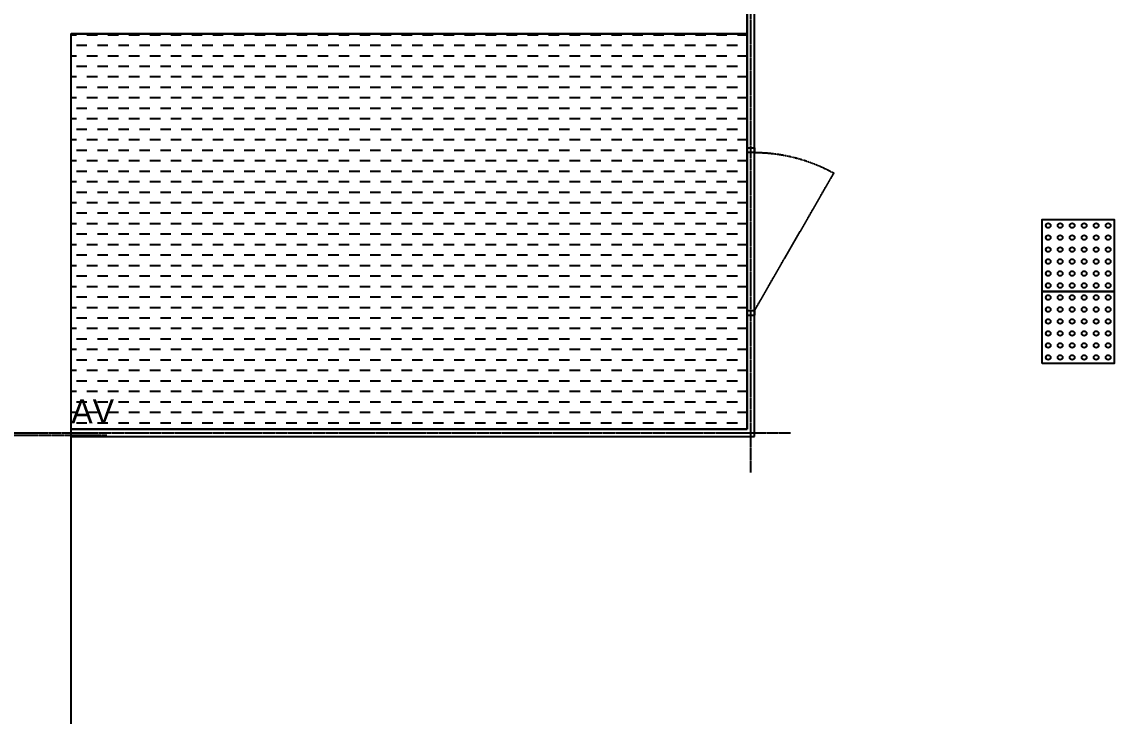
# Model space of a CAD drawing. Header units: millimetres. Extents: x 18456 to 179493, y -203649 to 469211.
# Drawn here: x 110660 to 115215, y -177986 to -175089 of the extents above; entities that cross this region are included whole.
import ezdxf

# ---------------------------------------------------------------- set-up
doc = ezdxf.new("R2010")
doc.units = ezdxf.units.MM
doc.linetypes.add('X-평면도(기본형)$0$CEN', pattern=[52.5, 50, -1, 0.5, -1])
doc.linetypes.add('X-평면도(기본형)$0$HID', pattern=[2.8, 1.8, -1])
for name, color, linetype, true_color in [('X-평면도(기본형)$0$40HAT', 9, 'Continuous', 0x808080), ('X-평면도(기본형)$0$A-DOOR', 4, 'Continuous', 0x00ffff), ('X-평면도(기본형)$0$CEN', 1, 'X-평면도(기본형)$0$CEN', 0xff0000), ('X-평면도(기본형)$0$DEFTXT', 7, 'Continuous', 0x7fdfff), ('X-평면도(기본형)$0$STL', 4, 'Continuous', 0x00ffff), ('X-평면도(기본형)$0$TILE', 7, 'Continuous', 0xc0c0c0), ('X-평면도(기본형)$0$W1', 2, 'Continuous', 0xffff00), ('X-평면도(기본형)$0$설비OPEN', 9, 'Continuous', 0x808080)]:
    doc.layers.add(name, color=color, linetype=linetype, true_color=true_color)
doc.styles.add('맑은 고딕 Regular', font='')
doc.styles.get('맑은 고딕 Regular').set_extended_font_data('M+39D80 怨좊뵓')

# ---------------------------------------------------------------- blocks, each defined once
blk = doc.blocks.new('X-평면도(기본형)$0$PSD700_2')
at = {"layer": 'X-평면도(기본형)$0$STL', "color": 5, "linetype": 'X-평면도(기본형)$0$HID', "true_color": 0x0000ff}
blk.add_line((-330, 30), (243.8, 361.3), dxfattribs=at)
for points in [[(-330, 0), (-330, 30), (-350, 30), (-350, 0)], [(-330, 0), (-330, 30), (330, 30), (330, 0)], [(350, 0), (350, 30), (330, 30), (330, 0)]]:
    blk.add_lwpolyline(points, close=True, dxfattribs=at)
blk.add_arc((-350, 30), 680, 0, 29.1574, dxfattribs=at)
blk = doc.blocks.new('X-평면도(기본형)$0$jjbl')
at = {"layer": 'X-평면도(기본형)$0$TILE'}
blk.add_lwpolyline([(300, 300), (300, 0), (0, 0), (0, 300)], close=True, dxfattribs=at)
for centre in [(25, 275), (75, 275), (125, 275), (175, 275), (225, 275), (275, 275), (25, 225), (75, 225), (125, 225), (175, 225), (225, 225), (275, 225), (25, 175), (75, 175), (125, 175), (175, 175), (225, 175), (275, 175), (25, 125), (75, 125), (125, 125), (175, 125), (225, 125), (275, 125), (25, 75), (75, 75), (125, 75), (175, 75), (225, 75), (275, 75), (25, 25), (75, 25), (125, 25), (175, 25), (225, 25), (275, 25)]:
    blk.add_circle(centre, 10, dxfattribs=at)
blk = doc.blocks.new('X-평면도(기본형)$0$evj')
at = {"xscale": -1, "rotation": 180}
for p in [(300, 600), (300, 300)]:
    blk.add_blockref('X-평면도(기본형)$0$jjbl', p, dxfattribs=at)

msp = doc.modelspace()

# ---------------------------------------------------------------- hatches: boundary and pattern name
at = {"layer": 'X-평면도(기본형)$0$설비OPEN'}
h = msp.add_hatch(dxfattribs=at)
h.set_pattern_fill('DASH', color=256, scale=350, style=0, pattern_type=2)
h.set_pattern_definition([(0, (-337462.93, -322449.154), (43.75, 43.75), [43.75, -43.75])])
h.paths.add_polyline_path([(113684.6, -176789.2), (110864.6, -176789.2), (110864.6, -175139.2), (113684.6, -175139.2)], flags=0)

# ---------------------------------------------------------------- linework, layer by layer
at = {"layer": 'X-평면도(기본형)$0$CEN'}
for p, q in [((113699.6, -176969.2), (113699.6, -173624.2)), ((110364.6, -176814.2), (111014.6, -176814.2)), ((110614.6, -176804.2), (113864.6, -176804.2))]:
    msp.add_line(p, q, dxfattribs=at)
at = {"layer": 'X-평면도(기본형)$0$STL'}
for p, q in [((113684.6, -176789.2), (113684.6, -173749.2)), ((113714.6, -176819.2), (113714.6, -173749.2)), ((110864.6, -176789.2), (113684.6, -176789.2)), ((110864.6, -176819.2), (113714.6, -176819.2))]:
    msp.add_line(p, q, dxfattribs=at)
at = {"layer": 'X-평면도(기본형)$0$W1'}
for p, q in [((113684.6, -174939.2), (113684.6, -175139.2)), ((113684.6, -175139.2), (110864.6, -175139.2)), ((110864.6, -179049.2), (110864.6, -175139.2))]:
    msp.add_line(p, q, dxfattribs=at)
at = {"layer": 'X-평면도(기본형)$0$설비OPEN'}
msp.add_lwpolyline([(113684.6, -176789.2), (110864.6, -176789.2), (110864.6, -175139.2), (113684.6, -175139.2)], close=True, dxfattribs=at)

# ---------------------------------------------------------------- block references
at = {"layer": 'X-평면도(기본형)$0$40HAT', "xscale": -1}
msp.add_blockref('X-평면도(기본형)$0$evj', (115514.6, -176514.2), dxfattribs=at)
at = {"layer": 'X-평면도(기본형)$0$A-DOOR', "xscale": -1, "rotation": 270}
msp.add_blockref('X-평면도(기본형)$0$PSD700_2', (113684.6, -175964.2), dxfattribs=at)

# ---------------------------------------------------------------- texts
at = {"layer": 'X-평면도(기본형)$0$DEFTXT', "insert": (111044.1, -176764.2), "char_height": 100, "width": 556.522, "attachment_point": 9, "style": '맑은 고딕 Regular'}
msp.add_mtext('AV', dxfattribs=at)

doc.saveas('drawing.dxf')
